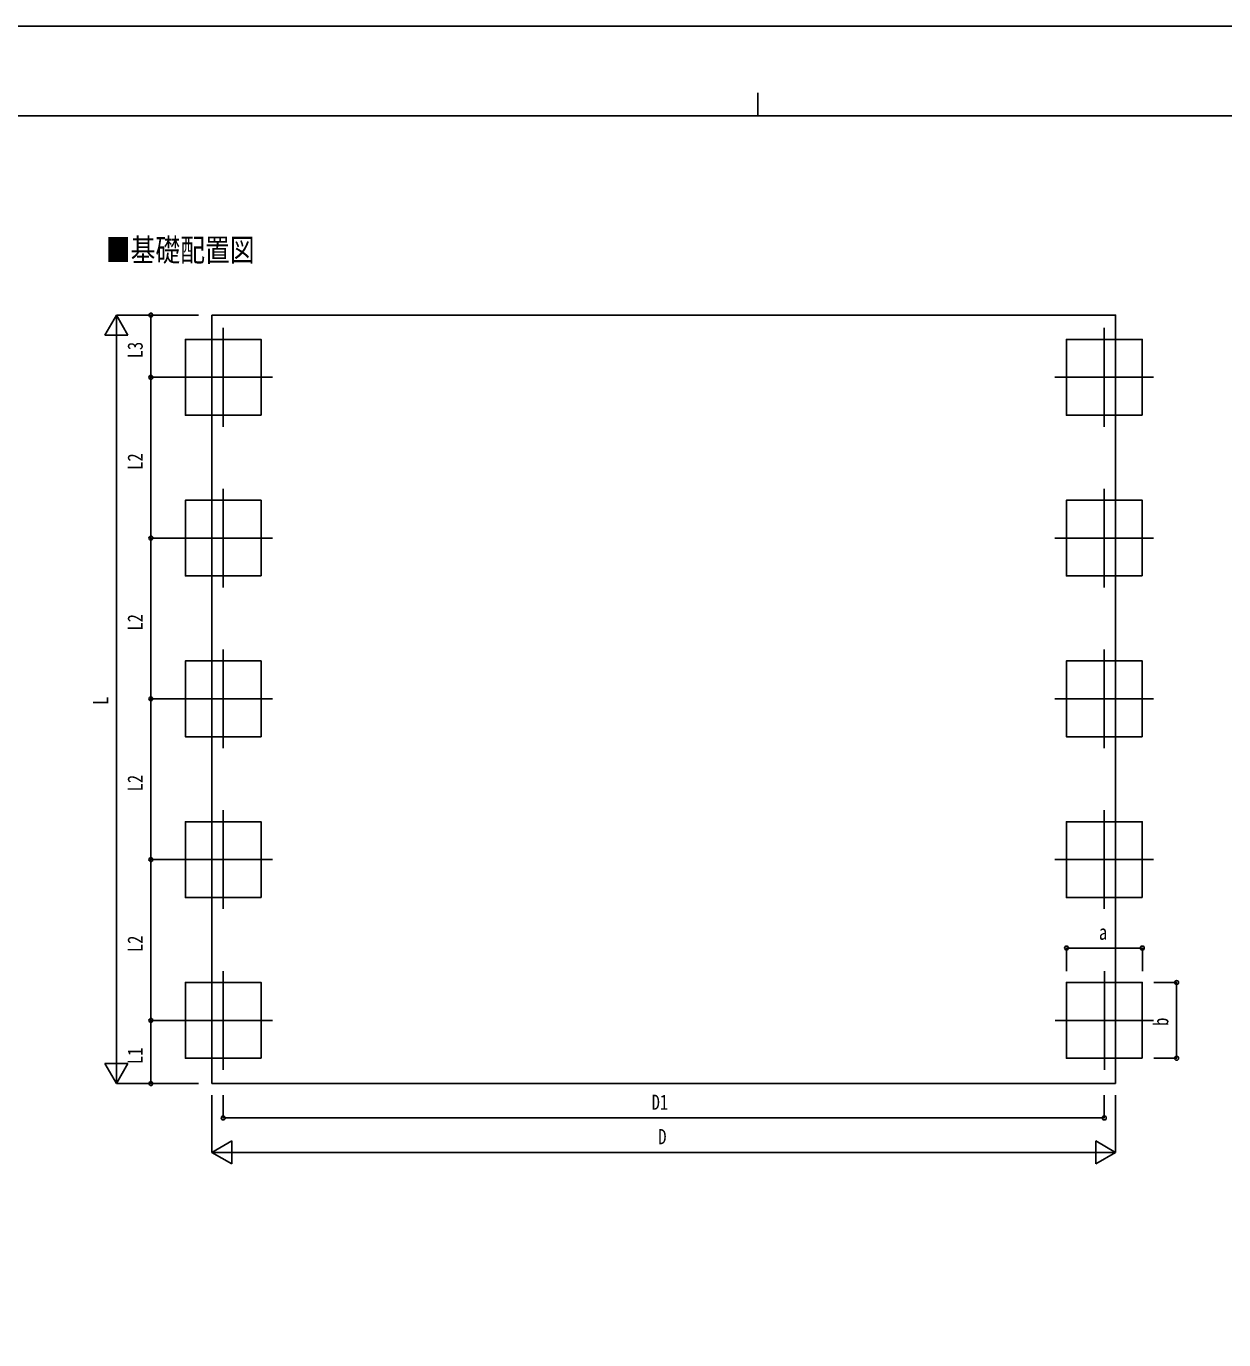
# Model space of a CAD drawing. Units: millimetres, scale not verified. Extents: x -16820 to 16820, y -11880 to 11880.
# Drawn here: x -6391 to 4038, y 442 to 11880 of the extents above; entities that cross this region are included whole.
import ezdxf
from ezdxf.enums import TextEntityAlignment as Align

# ---------------------------------------------------------------- set-up
doc = ezdxf.new("R2010")
doc.units = ezdxf.units.MM
doc.header["$LTSCALE"] = 50
for name, color, linetype in [('0-2_USER1', 3, 'Continuous'), ('0-4_YKK_12', 2, 'Continuous'), ('0-6_YKK_A1', 4, 'Continuous'), ('0-7_YKK_D', 6, 'Continuous'), ('0-8_YKK_ZWAK', 7, 'Continuous')]:
    doc.layers.add(name, color=color, linetype=linetype)
doc.styles.add('ＭＳ ゴシック', font='')
doc.styles.get('ＭＳ ゴシック').set_extended_font_data('MS Gothic')

msp = doc.modelspace()

# ---------------------------------------------------------------- linework, layer by layer
at = {"layer": '0-4_YKK_12'}
for p, q in [((-4675.42, 9253.32), (-4675.42, 8393.32)), ((2997.58, 9253.32), (2997.58, 8393.32)), ((-4245.42, 8823.32), (-5105.42, 8823.32)), ((3427.58, 8823.32), (2567.58, 8823.32)), ((-4675.42, 7853.32), (-4675.42, 6993.32)), ((2997.58, 7853.32), (2997.58, 6993.32)), ((-4245.42, 7423.32), (-5105.42, 7423.32)), ((3427.58, 7423.32), (2567.58, 7423.32)), ((-4675.42, 6453.32), (-4675.42, 5593.32)), ((2997.58, 6453.32), (2997.58, 5593.32)), ((-4245.42, 6023.32), (-5105.42, 6023.32)), ((3427.58, 6023.32), (2567.58, 6023.32)), ((-4675.42, 5053.32), (-4675.42, 4193.32)), ((2997.58, 5053.32), (2997.58, 4193.32)), ((-4245.42, 4623.32), (-5105.42, 4623.32)), ((3427.58, 4623.32), (2567.58, 4623.32)), ((-4675.42, 3653.32), (-4675.42, 2793.32)), ((2999.1, 3653.32), (2999.1, 2793.32)), ((-4245.42, 3223.32), (-5105.42, 3223.32)), ((3427.58, 3223.32), (2570.63, 3223.32))]:
    msp.add_line(p, q, dxfattribs=at)
at = {"layer": '0-6_YKK_A1'}
for p, q in [((-4773.92, 9364.76), (-4773.92, 2673.32)), ((-5005.42, 3553.32), (-5005.42, 2893.32)), ((2667.58, 3553.32), (2667.58, 2893.32)), ((-4773.92, 2673.32), (3096.08, 2673.32))]:
    msp.add_line(p, q, dxfattribs=at)
msp.add_lwpolyline([(-4773.92, 9364.76), (3096.08, 9364.76), (3096.08, 2673.32)], dxfattribs=at)
for points in [[(-4345.42, 8493.32), (-4345.42, 9153.32), (-5005.42, 9153.32), (-5005.42, 8493.32)], [(3327.58, 8493.32), (3327.58, 9153.32), (2667.58, 9153.32), (2667.58, 8493.32)], [(-4345.42, 7093.32), (-4345.42, 7753.32), (-5005.42, 7753.32), (-5005.42, 7093.32)], [(3327.58, 7093.32), (3327.58, 7753.32), (2667.58, 7753.32), (2667.58, 7093.32)], [(-4345.42, 5693.32), (-4345.42, 6353.32), (-5005.42, 6353.32), (-5005.42, 5693.32)], [(3327.58, 5693.32), (3327.58, 6353.32), (2667.58, 6353.32), (2667.58, 5693.32)], [(-4345.42, 4293.32), (-4345.42, 4953.32), (-5005.42, 4953.32), (-5005.42, 4293.32)], [(3327.58, 4293.32), (3327.58, 4953.32), (2667.58, 4953.32), (2667.58, 4293.32)], [(-4345.42, 2893.32), (-4345.42, 3553.32), (-5005.42, 3553.32), (-5005.42, 2893.32)], [(3327.58, 2893.32), (3327.58, 3553.32), (2667.58, 3553.32), (2667.58, 2893.32)]]:
    msp.add_lwpolyline(points, close=True, dxfattribs=at)
at = {"layer": '0-7_YKK_D'}
for p, q in [((-5605.42, 9364.76), (-5705.42, 9191.55)), ((-4890.92, 9364.76), (-5606.42, 9364.76)), ((-5605.42, 9364.76), (-5505.42, 9191.55)), ((-5605.42, 9364.76), (-5605.42, 9018.35)), ((-4890.92, 9364.76), (-5306.42, 9364.76)), ((-5305.42, 8823.32), (-5305.42, 9364.76)), ((-5705.42, 9191.55), (-5505.42, 9191.55)), ((-5605.42, 2873.32), (-5605.42, 9164.76)), ((-5099.67, 8823.32), (-5306.42, 8823.32)), ((-5106.42, 8823.32), (-5306.42, 8823.32)), ((-5305.42, 7423.32), (-5305.42, 8823.32)), ((-5106.42, 7423.32), (-5306.42, 7423.32)), ((-5105.42, 7423.32), (-5306.42, 7423.32)), ((-5305.42, 6023.32), (-5305.42, 7423.32)), ((-5105.42, 6023.32), (-5306.42, 6023.32)), ((-5105.42, 6023.32), (-5306.42, 6023.32)), ((-5305.42, 4623.32), (-5305.42, 6023.32)), ((-5106.42, 4623.32), (-5306.42, 4623.32)), ((-5105.42, 4623.32), (-5306.42, 4623.32)), ((-5305.42, 3223.32), (-5305.42, 4623.32)), ((2669.1, 3653.32), (2669.1, 3854.32)), ((3329.1, 3853.32), (2669.1, 3853.32)), ((3329.1, 3653.32), (3329.1, 3854.32)), ((3429.1, 3553.32), (3628.58, 3553.32)), ((3627.58, 2893.32), (3627.58, 3553.32)), ((-5106.42, 3223.32), (-5306.42, 3223.32)), ((-5106.42, 3223.32), (-5306.42, 3223.32)), ((-5305.42, 2673.32), (-5305.42, 3223.32)), ((-5605.42, 2673.32), (-5605.42, 3019.73)), ((3429.1, 2893.32), (3628.58, 2893.32)), ((-5605.42, 2673.32), (-5705.42, 2846.53)), ((-5505.42, 2846.53), (-5705.42, 2846.53)), ((-5605.42, 2673.32), (-5505.42, 2846.53)), ((-4890.92, 2673.32), (-5606.42, 2673.32)), ((-4890.92, 2673.32), (-5306.42, 2673.32)), ((-4773.92, 2573.32), (-4773.92, 2072.32)), ((-4675.42, 2573.32), (-4675.42, 2372.32)), ((2997.58, 2573.32), (2997.58, 2372.32)), ((3096.08, 2573.32), (3096.08, 2072.32)), ((-4675.42, 2373.32), (2997.58, 2373.32)), ((-4773.92, 2073.32), (-4600.72, 2173.32)), ((-4600.72, 1973.32), (-4600.72, 2173.32)), ((3096.08, 2073.32), (2922.87, 2173.32)), ((2922.87, 2173.32), (2922.87, 1973.32)), ((-4773.92, 2073.32), (-4600.72, 1973.32)), ((-4773.92, 2073.32), (-4427.51, 2073.32)), ((2896.08, 2073.32), (-4573.92, 2073.32)), ((3096.08, 2073.32), (2749.67, 2073.32)), ((3096.08, 2073.32), (2922.87, 1973.32))]:
    msp.add_line(p, q, dxfattribs=at)
for centre in [(-5305.42, 9364.76), (-5305.42, 8823.32), (-5305.42, 8823.32), (-5305.42, 7423.32), (-5305.42, 7423.32), (-5305.42, 6023.32), (-5305.42, 6023.32), (-5305.42, 4623.32), (-5305.42, 4623.32), (2669.1, 3853.32), (3329.1, 3853.32), (3627.58, 3553.32), (-5305.42, 3223.32), (-5305.42, 3223.32), (3627.58, 2893.32), (-5305.42, 2673.32), (-4675.42, 2373.32), (2997.58, 2373.32)]:
    msp.add_circle(centre, 17, dxfattribs=at)
at = {"layer": '0-8_YKK_ZWAK'}
for p, q in [((-19.92, 11300), (-19.92, 11100)), ((15580.08, 11100), (-15619.92, 11100))]:
    msp.add_line(p, q, dxfattribs=at)
msp.add_lwpolyline([(-16820, -11880), (16820, -11880), (16820, 11880), (-16820, 11880)], close=True, dxfattribs=at)

# ---------------------------------------------------------------- texts
at = {"layer": '0-2_USER1', "style": 'ＭＳ ゴシック', "width": 0.8}
msp.add_text('■基礎配置図', height=197.9, dxfattribs=at).set_placement((-5698.1, 9773.66), align=Align.BOTTOM_LEFT)
at = {"layer": '0-7_YKK_D', "style": 'ＭＳ ゴシック', "width": 0.8}
for s, p in [('L3', (-5337.42, 8988.44)), ('L2', (-5337.42, 8017.72)), ('L2', (-5337.42, 6617.72)), ('L', (-5637.42, 5971.04)), ('L2', (-5337.42, 5217.72)), ('L2', (-5337.42, 3817.72)), ('b', (3595.58, 3175.32)), ('L1', (-5337.42, 2842.72))]:
    msp.add_text(s, height=132, rotation=90, dxfattribs=at).set_placement(p, align=Align.BOTTOM_LEFT)
for s, p in [('a', (2951.1, 3885.32)), ('D1', (-944.52, 2405.32)), ('D', (-886.92, 2105.32))]:
    msp.add_text(s, height=132, dxfattribs=at).set_placement(p, align=Align.BOTTOM_LEFT)

doc.saveas('drawing.dxf')
